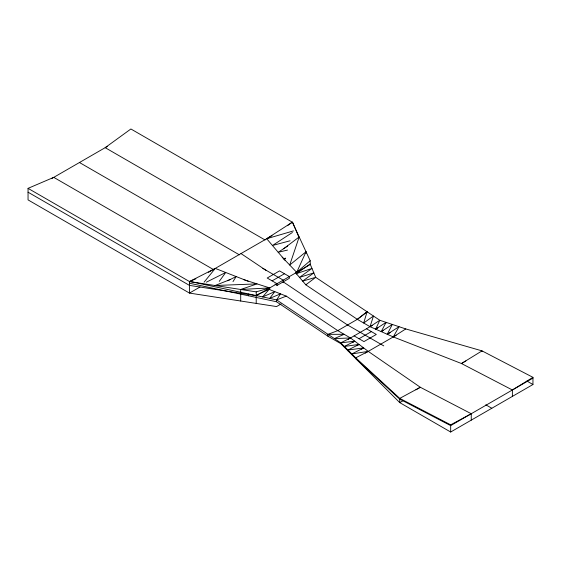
<?xml version="1.0" encoding="UTF-8"?>
<svg xmlns="http://www.w3.org/2000/svg" width="561" height="561" viewBox="0 0 561 561"><rect width="100%" height="100%" fill="white"/><g stroke="black" fill="none" stroke-linecap="round" stroke-linejoin="round"><path stroke-width="0.84" d="M269.708 289.637L269.708 287.926L243.348 279.532M248.2 281.257L215.284 268.41L189.702 281.412L189.569 283.256L276.503 301.741L328.017 336.27L340.737 343.605L399.755 402.623L450.672 432.019L532.95 384.523L532.95 377.343L482.025 350.877L405.771 328.935L379.804 320.275L315.71 277.344L310.107 263.965M240.704 294.132L240.837 292.288M248.467 295.78L248.6 293.936M276.503 301.741L276.636 299.904L280.542 293.873L269.631 298.41L274.82 291.643L262.618 296.923L269.098 289.406L256.405 295.079M189.702 281.412L276.636 299.904L328.017 334.342L337.778 330.632L357.329 319.342L367.09 311.783L363.689 323.01L373.451 316.032L370.043 326.684L393.268 336.923L461.458 363.521L512.382 389.986L532.95 377.343M283.578 248.818L299.174 236.959L289.707 265.03L306.04 251.756L296.699 272.344L296.699 274.056M377.869 327.862L375.639 329.153L379.804 320.275L370.043 326.684L357.329 319.342L305.815 284.82L295.303 272.429M390.197 332.568L387.244 334.272L392.314 324.447L381.228 331.614L386.059 322.365L375.639 329.153M233.004 281.615L236.16 276.559L227.647 280.752M219.253 281.377L225.718 272.485L206.357 282.19M204.085 282.169L215.284 268.41M292.667 222.948L310.191 260.704L296.699 272.344L282.197 257.176M357.329 319.349L367.09 311.783M305.815 284.82L315.71 277.344L302.66 281.103L313.844 272.884L299.504 277.386L311.972 268.424L296.355 273.67L309.42 264.448M287.442 225.704L292.309 222.17L130.895 128.981L105.18 147.669L265.08 239.989M285.402 258.088L283.957 259.056L285.668 258.712M287.688 246.013L278.207 252.282L287.52 250.066M292.393 232.492L272.457 245.501L290.107 240.774M285.002 260.29L266.699 238.72L292.547 222.037L299.048 237.562M387.244 334.272L399.046 326.691L393.268 336.923L405.771 328.935M51.493 178.664L107.453 146.358M208.475 272.337L271.994 235.669M200.053 286.98L189.464 293.087L28.05 199.898L28.05 188.356L53.758 177.36L213.657 269.673M272.113 280.865L284.462 273.733M256.959 295.289L310.191 264.554L310.191 260.704M277.029 285.423L289.378 278.291L289.378 276.573L279.546 270.893L267.197 278.025L277.029 283.698L277.029 285.409L274.918 284.013M281.082 303.964L276.58 306.565L189.464 293.087L189.464 281.545L28.05 188.356M348.248 339.272L372.301 325.38M352.532 342.483L354.769 341.2L340.737 342.834L328.017 334.342L328.017 336.27M359.026 338.739L371.375 331.607M356.824 345.702L359.04 344.426L344.349 346.446L344.349 347.217M381.228 331.614L383.443 330.338M361.424 349.18L363.64 347.904L347.953 350.057L347.953 350.828M365.295 353.072L396.213 335.226M415.911 389.818L420.322 387.272L471.247 413.738L471.247 420.147M465.868 360.975L461.458 363.521L482.025 350.877L482.025 351.649M403.422 400.498L399.755 402.623L399.755 398.38L355.73 357.827L340.737 342.834L350.499 337.967L368.233 351.375L420.322 387.272L399.755 398.38L450.672 424.838L471.247 413.738M532.95 378.107L450.672 425.61L399.755 399.152L355.73 358.598L355.73 357.827L368.233 351.375L351.845 353.942L351.845 354.713M351.845 353.942L363.64 347.904M347.953 350.057L359.04 344.426M344.349 346.446L354.769 341.2M195.894 278.796L189.464 281.545L256.209 291.874L269.708 287.926L240.704 289.476L240.704 301.012M230.445 279.455L215.087 285.507L257.036 283.894L240.704 289.476M276.636 299.904L286.271 296.11L337.778 330.632L350.499 337.967L334.377 338.585L344.138 334.3L328.017 334.342M266.699 238.72L293.445 230.901M256.209 295.717L189.464 285.395L28.05 192.199M267.667 288.852L286.271 296.11M526.961 381.059L532.95 384.523M79.473 162.515L239.372 254.834M262.793 268.354L283.2 280.135L283.2 282.702M366.445 328.76L376.312 334.454L363.956 341.586L354.096 335.892M347.554 324.987L383.759 345.885M485.819 404.811L491.815 408.275M240.992 253.565L266.173 270.444M283.2 281.86L347.554 324.994M512.382 389.986L512.382 396.396M450.672 424.838L450.672 432.019M386.059 322.365L386.059 323.129M340.737 342.834L340.737 343.605M306.04 251.756L306.04 253.292M256.209 291.874L256.209 303.417"/></g></svg>
